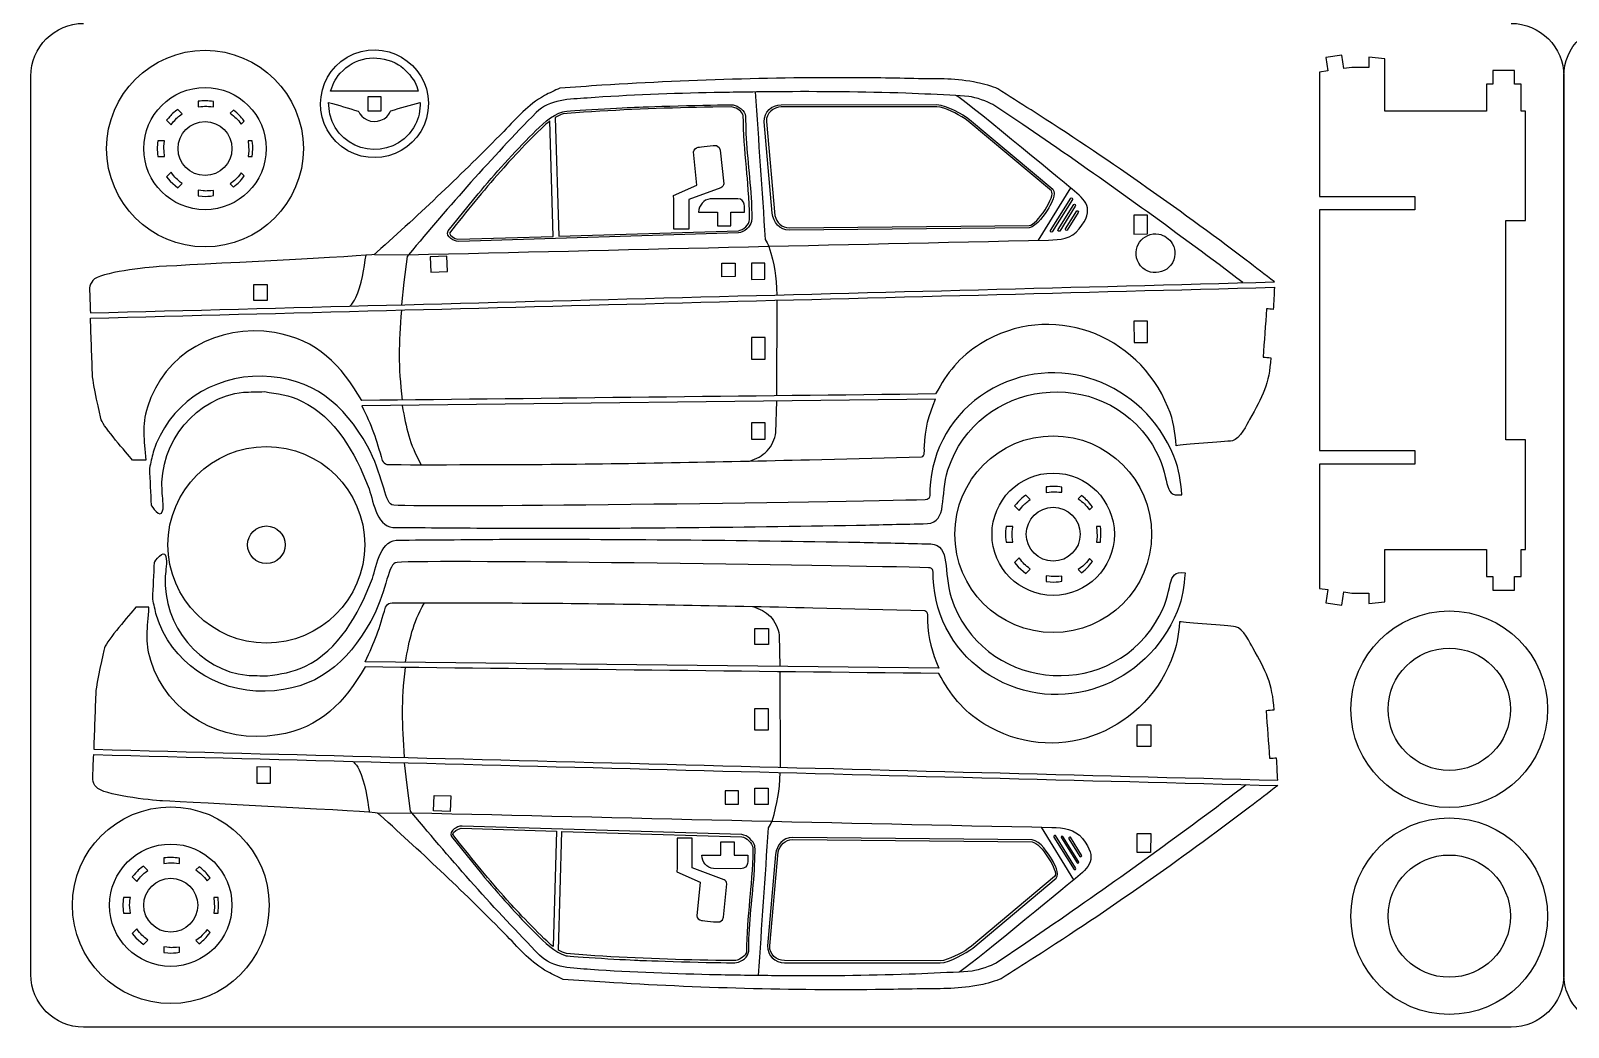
# Model space of a CAD drawing. Extents: x 502 to 1082, y 369 to 749.
# Drawn here: x 502.5 to 793.3, y 368.9 to 557.5 of the extents above; entities that cross this region are included whole.
import ezdxf

# ---------------------------------------------------------------- set-up
doc = ezdxf.new("R2010")
doc.units = 0
doc.layers.get('0').update_dxf_attribs({"linetype": 'CONTINUOUS'})

msp = doc.modelspace()

# ---------------------------------------------------------------- linework, layer by layer
at = {"color": 7}
for p, q in [((750.46269, 552.83935), (747.43479, 552.39755)), ((750.83079, 550.31605), (750.46269, 552.83935)), ((747.80289, 549.87435), (746.28299, 549.65265)), ((747.43479, 552.39755), (747.80289, 549.87435)), ((752.35059, 550.53775), (750.83079, 550.31605)), ((755.59019, 550.53775), (752.35059, 550.53775)), ((758.63379, 552.15725), (755.59019, 552.47725)), ((755.59019, 552.47725), (755.59019, 550.53775)), ((758.63149, 542.29845), (758.63379, 552.15725)), ((783.14839, 549.94825), (779.06849, 549.94825)), ((779.06849, 549.94825), (779.06849, 547.39835)), ((783.14839, 547.39835), (783.14839, 549.94825)), ((746.28299, 549.65265), (746.28299, 526.11965)), ((779.06849, 547.39835), (777.83839, 547.39835)), ((777.83839, 547.39835), (777.83839, 542.29845)), ((784.37839, 547.39835), (783.14839, 547.39835)), ((784.37839, 542.29845), (784.37839, 547.39835)), ((534.12299, 544.13945), (534.12299, 543.07345)), ((537.08199, 544.09135), (536.67719, 544.14495)), ((537.08199, 543.11565), (537.08199, 544.09135)), ((531.10299, 541.77755), (530.27329, 542.60725)), ((540.80889, 542.48445), (540.19519, 541.87075)), ((601.69219, 541.07485), (602.34899, 518.61075)), ((607.05829, 542.06415), (603.21499, 541.74815)), ((634.95889, 543.07505), (631.47079, 543.02765)), ((673.87339, 543.10425), (644.45699, 543.08225)), ((674.49099, 543.03245), (673.87339, 543.10425)), ((777.83839, 542.29845), (758.63149, 542.29845)), ((785.18839, 542.29845), (784.37839, 542.29845)), ((785.18839, 521.54635), (785.18839, 542.29845)), ((528.15679, 540.53915), (529.03159, 539.66445)), ((529.03159, 539.66445), (529.50569, 540.28505)), ((542.30839, 539.79945), (542.87729, 540.36805)), ((601.30899, 518.57865), (600.67069, 540.41285)), ((641.63939, 540.29825), (643.24539, 522.52035)), ((695.53759, 527.17985), (679.81719, 540.36265)), ((527.80699, 536.66545), (526.52529, 536.66545)), ((544.38619, 536.66545), (543.62589, 536.66545)), ((543.62589, 536.66545), (543.74809, 534.73395)), ((632.18059, 535.74585), (632.71679, 535.36835)), ((632.71679, 535.36835), (632.90689, 534.87575)), ((526.52529, 533.70635), (527.80699, 533.70635)), ((527.80699, 533.70635), (527.69399, 534.67425)), ((543.74809, 534.73395), (543.62589, 533.70635)), ((543.62589, 533.70635), (544.38589, 533.70635)), ((628.48589, 528.24855), (627.84229, 534.60015)), ((632.90689, 534.87575), (633.55049, 528.52425)), ((529.03159, 530.70745), (528.15679, 529.83245)), ((528.15679, 529.83245), (528.84599, 529.01095)), ((542.87729, 530.00375), (542.30839, 530.57235)), ((528.84599, 529.01095), (530.27359, 527.76435)), ((530.27359, 527.76435), (531.10299, 528.59415)), ((534.12299, 527.29825), (534.12299, 526.23235)), ((537.08199, 526.28045), (537.08199, 527.25615)), ((541.05089, 529.16705), (540.19519, 528.50105)), ((540.19519, 528.50105), (540.80919, 527.88735)), ((624.06329, 526.28235), (628.48589, 528.24855)), ((633.03099, 527.78655), (626.96489, 525.52865)), ((534.12299, 526.23235), (534.87809, 526.16195)), ((624.14279, 525.53855), (624.06329, 526.28235)), ((624.12299, 519.92865), (624.14279, 525.53855)), ((626.96489, 525.52865), (626.94529, 519.91875)), ((636.20219, 525.69545), (631.02389, 525.67365)), ((695.38739, 519.68565), (699.20709, 525.81945)), ((699.50599, 525.53875), (695.68629, 519.40495)), ((696.81079, 519.84355), (699.76919, 524.60215)), ((700.06829, 524.32185), (697.10999, 519.56325)), ((746.28299, 526.11965), (764.31369, 526.11965)), ((764.31369, 523.56965), (746.28299, 523.56965)), ((746.28299, 523.56965), (746.28299, 478.01795)), ((764.31369, 526.11965), (764.31369, 523.56965)), ((582.97299, 520.83555), (581.71689, 519.19235)), ((628.80689, 523.14395), (632.37679, 523.14405)), ((632.37679, 523.14405), (632.37729, 520.59545)), ((632.37729, 520.59545), (634.92729, 520.59555)), ((634.92729, 520.59555), (634.92729, 523.14545)), ((634.92729, 523.14545), (637.47719, 523.14545)), ((645.98419, 520.16345), (691.31139, 520.61345)), ((698.23399, 520.00105), (700.33109, 523.38495)), ((700.63089, 523.10525), (698.53389, 519.72145)), ((713.69829, 522.59325), (711.14749, 522.59105)), ((711.14749, 522.59105), (711.15059, 519.02185)), ((713.70149, 519.02405), (713.69829, 522.59325)), ((781.49779, 480.04125), (781.49779, 521.54635)), ((781.49779, 521.54635), (785.18839, 521.54635)), ((583.24909, 518.04095), (601.30899, 518.57865)), ((602.34899, 518.61075), (636.34079, 519.65325)), ((626.94529, 519.91875), (624.12299, 519.92865)), ((695.68629, 519.40495), (695.48679, 519.38555)), ((697.10999, 519.56325), (696.91059, 519.54345)), ((711.15059, 519.02185), (713.70149, 519.02405)), ((581.19819, 514.84055), (578.05039, 514.73235)), ((581.31289, 511.90755), (581.19819, 514.84055)), ((578.05039, 514.73235), (578.16719, 511.82315)), ((578.16719, 511.82315), (581.31289, 511.90755)), ((633.20209, 513.49665), (635.75199, 513.49885)), ((633.20429, 510.94675), (633.20209, 513.49665)), ((635.75199, 513.49885), (635.75419, 510.94895)), ((641.36149, 513.50385), (638.81179, 513.50155)), ((638.81179, 513.50155), (638.81459, 510.44245)), ((641.36409, 510.44465), (641.36149, 513.50385)), ((544.65269, 509.49345), (547.20179, 509.49605)), ((544.65549, 506.43365), (544.65269, 509.49345)), ((547.20179, 509.49605), (547.20499, 506.43645)), ((635.75419, 510.94895), (633.20429, 510.94675)), ((638.81459, 510.44245), (641.36409, 510.44465)), ((547.20499, 506.43645), (544.65549, 506.43365)), ((713.71439, 502.55615), (711.16449, 502.55405)), ((711.16449, 502.55405), (711.16799, 498.47395)), ((713.71799, 498.47635), (713.71439, 502.55615)), ((641.36849, 499.44125), (638.81669, 499.43895)), ((638.81669, 499.43895), (638.82039, 495.35905)), ((641.37209, 495.36125), (641.36849, 499.44125)), ((711.16799, 498.47395), (713.71799, 498.47635)), ((638.82039, 495.35905), (641.37209, 495.36125)), ((673.64579, 487.74155), (565.09079, 486.50715)), ((641.38349, 483.26865), (638.83169, 483.26655)), ((638.83169, 483.26655), (638.83429, 480.20635)), ((641.38609, 480.20865), (641.38349, 483.26865)), ((638.83429, 480.20635), (641.38609, 480.20865)), ((785.18839, 480.04125), (781.49779, 480.04125)), ((785.18839, 459.28905), (785.18839, 480.04125)), ((746.28299, 478.01795), (764.31369, 478.01795)), ((764.31369, 478.01795), (764.31369, 475.46795)), ((649.79339, 476.30175), (670.96749, 476.84035)), ((764.31369, 475.46795), (746.28299, 475.46795)), ((746.28299, 475.46795), (746.28299, 451.93485)), ((694.55719, 471.15595), (694.55719, 470.08995)), ((697.51619, 471.10785), (697.11139, 471.16145)), ((691.53719, 468.79405), (690.70749, 469.62375)), ((697.51619, 470.13215), (697.51619, 471.10785)), ((701.24309, 469.50095), (700.62939, 468.88725)), ((688.59099, 467.55565), (689.46579, 466.68095)), ((689.46579, 466.68095), (689.93989, 467.30155)), ((702.74259, 466.81595), (703.31149, 467.38455)), ((688.24119, 463.68195), (686.95949, 463.68195)), ((704.82039, 463.68195), (704.06009, 463.68195)), ((704.06009, 463.68195), (704.18229, 461.75045)), ((686.95949, 460.72285), (688.24119, 460.72285)), ((688.24119, 460.72285), (688.12819, 461.69075)), ((704.18229, 461.75045), (704.06009, 460.72285)), ((704.06009, 460.72285), (704.82009, 460.72285)), ((689.46579, 457.72395), (688.59099, 456.84895)), ((688.59099, 456.84895), (689.28019, 456.02745)), ((703.31149, 457.02025), (702.74259, 457.58885)), ((758.63379, 449.43025), (758.63149, 459.28905)), ((758.63149, 459.28905), (777.83839, 459.28905)), ((777.83839, 459.28905), (777.83839, 454.18915)), ((784.37839, 454.18915), (784.37839, 459.28905)), ((784.37839, 459.28905), (785.18839, 459.28905)), ((689.28019, 456.02745), (690.70779, 454.78085)), ((690.70779, 454.78085), (691.53719, 455.61065)), ((694.55719, 454.31475), (694.55719, 453.24885)), ((697.51619, 453.29695), (697.51619, 454.27265)), ((701.48509, 456.18355), (700.62939, 455.51755)), ((700.62939, 455.51755), (701.24339, 454.90385)), ((777.83839, 454.18915), (779.06849, 454.18915)), ((779.06849, 454.18915), (779.06849, 451.63935)), ((783.14839, 451.63935), (783.14839, 454.18915)), ((783.14839, 454.18915), (784.37839, 454.18915)), ((694.55719, 453.24885), (695.31229, 453.17845)), ((746.28299, 451.93485), (747.80289, 451.71315)), ((747.80289, 451.71315), (747.43479, 449.18995)), ((750.46269, 448.74825), (750.83079, 451.27145)), ((750.83079, 451.27145), (752.35059, 451.04975)), ((752.35059, 451.04975), (755.59019, 451.04975)), ((755.59019, 451.04975), (755.59019, 449.11025)), ((779.06849, 451.63935), (783.14839, 451.63935)), ((650.41289, 448.27925), (671.58699, 447.74065)), ((747.43479, 449.18995), (750.46269, 448.74825)), ((755.59019, 449.11025), (758.63379, 449.43025)), ((639.45119, 441.31445), (639.45379, 444.37465)), ((639.45379, 444.37465), (642.00559, 444.37235)), ((642.00559, 444.37235), (642.00299, 441.31235)), ((642.00299, 441.31235), (639.45119, 441.31445)), ((674.26529, 436.83935), (565.71029, 438.07385)), ((639.43619, 425.14195), (639.43989, 429.22185)), ((639.43989, 429.22185), (641.99159, 429.21965)), ((641.99159, 429.21965), (641.98799, 425.13965)), ((641.98799, 425.13965), (639.43619, 425.14195)), ((711.78399, 422.02685), (711.78749, 426.10695)), ((711.78749, 426.10695), (714.33749, 426.10455)), ((714.33749, 426.10455), (714.33389, 422.02475)), ((714.33389, 422.02475), (711.78399, 422.02685)), ((545.27499, 418.14735), (545.27219, 415.08755)), ((547.82449, 418.14455), (545.27499, 418.14735)), ((547.82129, 415.08485), (547.82449, 418.14455)), ((545.27219, 415.08755), (547.82129, 415.08485)), ((633.82379, 413.63415), (633.82159, 411.08425)), ((636.37369, 413.63205), (633.82379, 413.63415)), ((636.37149, 411.08205), (636.37369, 413.63205)), ((639.43129, 411.07945), (639.43409, 414.13845)), ((639.43409, 414.13845), (641.98359, 414.13625)), ((641.98359, 414.13625), (641.98099, 411.07715)), ((578.66989, 409.84855), (578.78669, 412.75785)), ((578.78669, 412.75785), (581.93239, 412.67345)), ((581.93239, 412.67345), (581.81769, 409.74035)), ((633.82159, 411.08425), (636.37149, 411.08205)), ((641.98099, 411.07715), (639.43129, 411.07945)), ((581.81769, 409.74035), (578.66989, 409.84855)), ((583.59249, 403.74535), (582.33639, 405.38855)), ((583.86859, 406.53995), (601.92849, 406.00225)), ((601.92849, 406.00225), (601.29019, 384.16805)), ((602.31169, 383.50605), (602.96849, 405.97015)), ((602.96849, 405.97015), (636.96029, 404.92765)), ((627.56479, 404.66215), (624.74249, 404.65225)), ((624.74249, 404.65225), (624.76229, 399.04235)), ((627.58439, 399.05225), (627.56479, 404.66215)), ((646.60369, 404.41745), (691.93089, 403.96745)), ((696.00689, 404.89525), (699.82659, 398.76145)), ((696.30579, 405.17595), (696.10629, 405.19535)), ((700.12549, 399.04215), (696.30579, 405.17595)), ((697.43029, 404.73735), (700.38869, 399.97875)), ((697.72949, 405.01765), (697.53009, 405.03745)), ((700.68779, 400.25905), (697.72949, 405.01765)), ((698.85349, 404.57985), (700.95059, 401.19595)), ((701.25039, 401.47565), (699.15339, 404.85945)), ((711.76699, 401.98985), (711.77009, 405.55905)), ((711.77009, 405.55905), (714.32099, 405.55685)), ((714.32099, 405.55685), (714.31779, 401.98765)), ((629.42639, 401.43695), (632.99629, 401.43685)), ((632.99629, 401.43685), (632.99679, 403.98545)), ((632.99679, 403.98545), (635.54679, 403.98535)), ((635.54679, 403.98535), (635.54679, 401.43545)), ((635.54679, 401.43545), (638.09669, 401.43545)), ((642.25889, 384.28265), (643.86489, 402.06055)), ((714.31779, 401.98765), (711.76699, 401.98985)), ((524.62029, 398.57515), (523.79059, 399.40485)), ((527.64029, 400.93705), (527.64029, 399.87105)), ((530.59929, 400.88895), (530.19449, 400.94255)), ((530.59929, 399.91325), (530.59929, 400.88895)), ((534.32619, 399.28205), (533.71249, 398.66835)), ((624.76229, 399.04235), (624.68279, 398.29855)), ((633.65049, 396.79435), (627.58439, 399.05225)), ((636.82169, 398.88545), (631.64339, 398.90725)), ((521.67409, 397.33675), (522.54889, 396.46205)), ((522.54889, 396.46205), (523.02299, 397.08265)), ((535.82569, 396.59705), (536.39459, 397.16565)), ((624.68279, 398.29855), (629.10539, 396.33235)), ((629.10539, 396.33235), (628.46179, 389.98075)), ((633.52639, 389.70515), (634.16999, 396.05665)), ((696.15709, 397.40105), (680.43669, 384.21825)), ((521.32429, 393.46305), (520.04259, 393.46305)), ((537.90349, 393.46305), (537.14319, 393.46305)), ((537.14319, 393.46305), (537.26539, 391.53155)), ((520.04259, 390.50395), (521.32429, 390.50395)), ((521.32429, 390.50395), (521.21129, 391.47185)), ((537.26539, 391.53155), (537.14319, 390.50395)), ((537.14319, 390.50395), (537.90319, 390.50395)), ((633.33629, 389.21255), (633.52639, 389.70515)), ((522.54889, 387.50505), (521.67409, 386.63005)), ((536.39459, 386.80135), (535.82569, 387.36995)), ((632.80009, 388.83505), (633.33629, 389.21255)), ((521.67409, 386.63005), (522.36329, 385.80855)), ((522.36329, 385.80855), (523.79089, 384.56195)), ((523.79089, 384.56195), (524.62029, 385.39175)), ((527.64029, 384.09585), (527.64029, 383.02995)), ((530.59929, 383.07805), (530.59929, 384.05375)), ((534.56819, 385.96465), (533.71249, 385.29865)), ((533.71249, 385.29865), (534.32649, 384.68495)), ((527.64029, 383.02995), (528.39539, 382.95955)), ((607.67779, 382.51675), (603.83449, 382.83275)), ((635.57839, 381.50585), (632.09029, 381.55325)), ((674.49289, 381.47665), (645.07649, 381.49865)), ((675.11049, 381.54845), (674.49289, 381.47665))]:
    msp.add_line(p, q, dxfattribs=at)
at = {"color": 0}
for p, q in [((502.48309, 378.88835), (502.48309, 548.88835)), ((792.48319, 378.89935), (792.48319, 548.89935)), ((792.48319, 548.88835), (792.48319, 378.88835)), ((679.94319, 545.05335), (677.49519, 545.24735)), ((637.67999, 541.28935), (637.72189, 538.95735)), ((644.45669, 543.49845), (673.87309, 543.52045)), ((690.11219, 539.75335), (684.46879, 543.53405)), ((642.75179, 522.97915), (641.22479, 540.26165)), ((680.05719, 540.70325), (695.80529, 527.49835)), ((695.38509, 536.14425), (690.11219, 539.75335)), ((581.46379, 519.60915), (587.11009, 526.59985)), ((699.15129, 527.77675), (693.01899, 517.82495)), ((636.35369, 519.23735), (583.46109, 517.61495)), ((691.31559, 520.19735), (645.98839, 519.74725)), ((567.47289, 515.15575), (573.94989, 515.09695)), ((573.70169, 514.77905), (573.03469, 509.88125)), ((573.94989, 515.09695), (573.70169, 514.77905)), ((642.10919, 516.65845), (642.10789, 516.66845)), ((718.40939, 517.23555), (718.68229, 516.66215)), ((573.03469, 509.88125), (572.58829, 505.62515)), ((643.57849, 488.39965), (643.63979, 506.48185)), ((643.42279, 481.45405), (643.57989, 487.39975)), ((644.04229, 443.12695), (644.19939, 437.18115)), ((644.19799, 436.18125), (644.25929, 418.09905)), ((573.65419, 414.69965), (573.20779, 418.95575)), ((574.32119, 409.80185), (573.65419, 414.69965)), ((568.09239, 409.42515), (574.56939, 409.48395)), ((574.56939, 409.48395), (574.32119, 409.80185)), ((642.72869, 407.92245), (642.72739, 407.91245)), ((582.08329, 404.97175), (587.72959, 397.98105)), ((636.97319, 405.34355), (584.08059, 406.96595)), ((691.93509, 404.38355), (646.60789, 404.83365)), ((699.77079, 396.80415), (693.63849, 406.75595)), ((643.37129, 401.60175), (641.84429, 384.31925)), ((680.67669, 383.87765), (696.42479, 397.08255)), ((696.00459, 388.43665), (690.73169, 384.82755)), ((638.29949, 383.29155), (638.34139, 385.62355)), ((690.73169, 384.82755), (685.08829, 381.04685)), ((645.07619, 381.08245), (674.49259, 381.06045)), ((680.56269, 379.52755), (678.11469, 379.33355)), ((782.48309, 368.88835), (512.48319, 368.88835))]:
    msp.add_line(p, q, dxfattribs=at)
for points in [[(502.48309, 548.88835), (502.48309, 554.38835), (506.98319, 558.88835), (512.48319, 558.88835)], [(782.48309, 558.88835), (787.98319, 558.88835), (792.48319, 554.38835), (792.48319, 548.88835)], [(792.48319, 548.89935), (792.48319, 554.39935), (796.98329, 558.89935), (802.48329, 558.89935)], [(523.87329, 535.18715), (523.87329, 541.57845), (529.05449, 546.75965), (535.44579, 546.75965)], [(535.44579, 546.75965), (541.83709, 546.75965), (547.01829, 541.57845), (547.01829, 535.18715)], [(643.48999, 545.94115), (639.53179, 545.91195), (635.59959, 545.85335), (631.73889, 545.77465)], [(639.52429, 545.89925), (640.15279, 536.59165), (640.78119, 527.28395), (641.40969, 517.97635)], [(684.46879, 543.53405), (683.49689, 544.08225), (681.19139, 544.88725), (679.94319, 545.05335)], [(597.45379, 537.99675), (598.98039, 539.49895), (600.95939, 541.58185), (603.15629, 542.16115)], [(603.15629, 542.16115), (603.88029, 542.35205), (615.48629, 542.96165), (617.09459, 543.02835)], [(617.09459, 543.02835), (618.72869, 543.09605), (634.50219, 543.60735), (635.33639, 543.45505)], [(635.33639, 543.45505), (636.34879, 543.27025), (637.58469, 542.37935), (637.67999, 541.28935)], [(641.22479, 540.26165), (641.15939, 542.15795), (642.63809, 543.41535), (644.45669, 543.49845)], [(673.87309, 543.52045), (675.72389, 543.41855), (678.70439, 541.70995), (680.05719, 540.70325)], [(637.72189, 538.95735), (637.88509, 534.12005), (638.66239, 528.92495), (638.82569, 524.08725)], [(535.44579, 523.61465), (529.05449, 523.61465), (523.87329, 528.79585), (523.87329, 535.18715)], [(547.01829, 535.18715), (547.01829, 528.79585), (541.83709, 523.61465), (535.44579, 523.61465)], [(587.11009, 526.59985), (590.30069, 530.44115), (593.88319, 534.48305), (597.45379, 537.99675)], [(731.78009, 509.81655), (719.67529, 518.97785), (707.83959, 527.53525), (695.38509, 536.14425)], [(695.80529, 527.49835), (696.53539, 526.55585), (695.50889, 524.84075), (695.07759, 523.98885)], [(638.82569, 524.08725), (638.84149, 523.61855), (638.91099, 521.75765), (638.81779, 521.38085)], [(695.07759, 523.98885), (694.32229, 522.80325), (692.82009, 520.44405), (691.31559, 520.19735)], [(638.81779, 521.38085), (638.58499, 520.43985), (637.44939, 519.34005), (636.35369, 519.23735)], [(645.98839, 519.74725), (644.09479, 519.81675), (642.97679, 521.17835), (642.75179, 522.97915)], [(581.95209, 518.15035), (581.50019, 518.55035), (581.06949, 518.99525), (581.46379, 519.60915)], [(583.46109, 517.61495), (582.83379, 517.63115), (582.45559, 517.82995), (581.95209, 518.15035)], [(641.40969, 517.97635), (641.66919, 517.52715), (641.88539, 517.12635), (642.10919, 516.65845)], [(712.05479, 513.51355), (710.48399, 516.19295), (712.79999, 519.55275), (715.89069, 518.99735)], [(715.89069, 518.99735), (716.90809, 518.81455), (717.88669, 518.12705), (718.40939, 517.23555)], [(563.97699, 506.98665), (565.07439, 509.23615), (565.53749, 512.64895), (565.91769, 515.04595)], [(642.10789, 516.66845), (643.14469, 513.10935), (643.48709, 511.20615), (643.63609, 507.48175)], [(718.68229, 516.66215), (718.86739, 515.99045), (718.98719, 515.45175), (718.85499, 514.71605)], [(718.85499, 514.71605), (718.25839, 511.39575), (713.77289, 510.58285), (712.05479, 513.51355)], [(562.84749, 505.37065), (563.37309, 505.97165), (563.59559, 506.20475), (563.97699, 506.98665)], [(572.58989, 504.62525), (572.12849, 498.14645), (571.93929, 494.16545), (572.74289, 487.59425)], [(572.74299, 486.59425), (573.52609, 482.07815), (574.05119, 479.50045), (576.32529, 475.36615)], [(641.78509, 477.98185), (642.64039, 478.87705), (643.26609, 480.23935), (643.42279, 481.45405)], [(638.51499, 476.04825), (639.74489, 476.51235), (640.83559, 476.98775), (641.78509, 477.98185)], [(684.30749, 462.20365), (684.30749, 468.59495), (689.48869, 473.77615), (695.87999, 473.77615)], [(695.87999, 473.77615), (702.27129, 473.77615), (707.45249, 468.59495), (707.45249, 462.20365)], [(695.87999, 450.63115), (689.48869, 450.63115), (684.30749, 455.81235), (684.30749, 462.20365)], [(707.45249, 462.20365), (707.45249, 455.81235), (702.27129, 450.63115), (695.87999, 450.63115)], [(573.36249, 437.98665), (574.14559, 442.50285), (574.67069, 445.08055), (576.94479, 449.21485)], [(639.13449, 448.53275), (640.36439, 448.06865), (641.45509, 447.59325), (642.40459, 446.59915)], [(642.40459, 446.59915), (643.25989, 445.70395), (643.88559, 444.34165), (644.04229, 443.12695)], [(573.20939, 419.95565), (572.74799, 426.43445), (572.55879, 430.41555), (573.36239, 436.98665)], [(563.46699, 419.21025), (563.99259, 418.60925), (564.21509, 418.37615), (564.59649, 417.59425)], [(564.59649, 417.59425), (565.69389, 415.34475), (566.15699, 411.93205), (566.53719, 409.53495)], [(642.72739, 407.91245), (643.76419, 411.47155), (644.10659, 413.37475), (644.25559, 417.09915)], [(732.39959, 414.76435), (720.29479, 405.60305), (708.45909, 397.04565), (696.00459, 388.43665)], [(642.02919, 406.60455), (642.28869, 407.05375), (642.50489, 407.45455), (642.72869, 407.92245)], [(582.57159, 406.43055), (582.11969, 406.03055), (581.68899, 405.58565), (582.08329, 404.97175)], [(584.08059, 406.96595), (583.45329, 406.94975), (583.07509, 406.75095), (582.57159, 406.43055)], [(639.43729, 403.20005), (639.20449, 404.14105), (638.06889, 405.24085), (636.97319, 405.34355)], [(640.14379, 378.68165), (640.77229, 387.98925), (641.40069, 397.29695), (642.02919, 406.60455)], [(646.60789, 404.83365), (644.71429, 404.76415), (643.59629, 403.40255), (643.37129, 401.60175)], [(695.69709, 400.59205), (694.94179, 401.77765), (693.43959, 404.13685), (691.93509, 404.38355)], [(517.39059, 391.98475), (517.39059, 398.37605), (522.57179, 403.55725), (528.96309, 403.55725)], [(528.96309, 403.55725), (535.35439, 403.55725), (540.53559, 398.37605), (540.53559, 391.98475)], [(639.44519, 400.49365), (639.46099, 400.96235), (639.53049, 402.82325), (639.43729, 403.20005)], [(638.34139, 385.62355), (638.50459, 390.46085), (639.28189, 395.65595), (639.44519, 400.49365)], [(696.42479, 397.08255), (697.15489, 398.02505), (696.12839, 399.74015), (695.69709, 400.59205)], [(587.72959, 397.98105), (590.92019, 394.13975), (594.50269, 390.09785), (598.07329, 386.58415)], [(528.96309, 380.41225), (522.57179, 380.41225), (517.39059, 385.59345), (517.39059, 391.98475)], [(540.53559, 391.98475), (540.53559, 385.59345), (535.35439, 380.41225), (528.96309, 380.41225)], [(598.07329, 386.58415), (599.59989, 385.08195), (601.57889, 382.99905), (603.77579, 382.41975)], [(641.84429, 384.31925), (641.77889, 382.42295), (643.25759, 381.16555), (645.07619, 381.08245)], [(603.77579, 382.41975), (604.49979, 382.22885), (616.10579, 381.61925), (617.71409, 381.55255)], [(617.71409, 381.55255), (619.34819, 381.48485), (635.12169, 380.97355), (635.95589, 381.12585)], [(635.95589, 381.12585), (636.96829, 381.31065), (638.20419, 382.20155), (638.29949, 383.29155)], [(674.49259, 381.06045), (676.34339, 381.16235), (679.32389, 382.87095), (680.67669, 383.87765)], [(685.08829, 381.04685), (684.11639, 380.49865), (681.81089, 379.69365), (680.56269, 379.52755)], [(512.48319, 368.88835), (506.98319, 368.88835), (502.48309, 373.38835), (502.48309, 378.88835)], [(644.10949, 378.63975), (640.15129, 378.66895), (636.21909, 378.72755), (632.35839, 378.80625)], [(792.48319, 378.88835), (792.48319, 373.38835), (787.98319, 368.88835), (782.48309, 368.88835)], [(802.48329, 368.89935), (796.98329, 368.89935), (792.48319, 373.39935), (792.48319, 378.89935)]]:
    msp.add_open_spline(points, degree=3, dxfattribs=at)
at = {"color": 7}
for points in [[(563.59749, 553.10315), (570.83639, 556.09815), (578.63419, 550.10925), (577.60939, 542.34285)], [(516.84029, 535.18715), (516.84029, 545.46265), (525.17029, 553.79265), (535.44579, 553.79265)], [(535.44579, 553.79265), (545.72129, 553.79265), (554.05129, 545.46265), (554.05129, 535.18715)], [(561.28479, 535.58825), (555.07219, 540.35955), (556.35879, 550.10825), (563.59749, 553.10315)], [(561.54919, 549.98585), (564.42789, 552.70035), (568.60399, 553.09355), (572.05069, 551.05605)], [(559.17809, 546.07955), (559.91029, 547.75385), (559.99459, 548.51995), (561.54919, 549.98585)], [(572.05069, 551.05605), (573.14569, 550.40875), (574.47929, 548.84205), (575.12959, 547.79085)], [(575.12959, 547.79085), (575.45059, 547.27195), (575.56339, 546.64995), (575.78029, 546.07955)], [(610.52379, 547.16985), (607.86269, 546.99185), (605.20159, 546.81375), (602.54049, 546.63575)], [(663.29639, 548.55495), (645.88719, 548.78995), (627.90089, 548.24765), (610.52379, 547.16985)], [(670.39089, 548.41675), (668.02609, 548.46285), (665.66119, 548.50885), (663.29639, 548.55495)], [(681.54829, 547.66085), (677.58519, 548.46945), (674.23769, 548.39545), (670.39089, 548.41675)], [(685.39419, 546.50325), (684.59759, 546.90435), (682.46589, 547.47365), (681.54829, 547.66085)], [(536.67719, 544.14495), (535.54619, 544.27815), (535.25729, 544.25275), (534.12299, 544.13945)], [(559.06049, 541.68075), (558.88679, 542.41485), (558.90749, 543.18185), (558.83099, 543.93245)], [(558.83099, 543.93245), (560.69909, 543.38175), (562.56709, 542.83115), (564.43519, 542.28045)], [(575.78029, 546.07955), (570.24619, 546.07955), (564.71219, 546.07955), (559.17809, 546.07955)], [(568.77229, 545.00405), (567.92229, 545.00405), (567.07229, 545.00405), (566.22229, 545.00405)], [(566.22229, 545.00405), (566.22229, 544.12005), (566.22229, 543.23605), (566.22229, 542.35205)], [(568.77229, 542.35205), (568.77229, 543.23605), (568.77229, 544.12005), (568.77229, 545.00405)], [(570.57159, 542.35205), (572.41829, 542.87885), (574.26489, 543.40565), (576.11159, 543.93245)], [(576.11159, 543.93245), (576.12889, 543.76285), (576.18259, 543.59305), (576.16349, 543.42365)], [(599.65949, 545.23235), (596.41319, 543.35585), (594.61509, 541.14645), (591.94969, 538.43255)], [(607.75259, 544.75925), (604.46439, 544.51845), (600.59279, 544.54015), (598.09469, 542.02825)], [(602.54049, 546.63575), (601.58019, 546.16795), (600.61979, 545.70015), (599.65949, 545.23235)], [(631.73889, 545.77465), (623.90809, 545.61505), (615.56679, 545.33145), (607.75259, 544.75925)], [(668.02619, 545.66735), (660.00279, 545.93715), (651.69019, 546.00185), (643.48999, 545.94115)], [(677.49519, 545.24735), (674.33889, 545.38735), (671.18249, 545.52735), (668.02619, 545.66735)], [(699.45639, 527.53295), (697.28049, 529.31365), (678.41279, 544.93115), (677.49519, 545.24735)], [(691.70689, 542.49435), (689.60269, 543.83065), (687.49839, 545.16695), (685.39419, 546.50325)], [(530.27329, 542.60725), (528.95799, 541.49655), (529.24899, 541.81955), (528.15679, 540.53915)], [(529.50569, 540.28505), (530.09539, 541.00775), (530.36739, 541.19935), (531.10299, 541.77755)], [(534.12299, 543.07345), (535.78449, 543.27605), (535.34349, 543.22435), (537.08199, 543.11565)], [(540.19519, 541.87075), (541.12699, 541.17455), (541.60859, 540.75505), (542.30839, 539.79945)], [(542.87729, 540.36805), (542.02139, 541.47025), (541.89099, 541.60355), (540.80889, 542.48445)], [(574.87529, 539.12465), (570.83319, 532.57525), (560.83269, 534.19075), (559.06049, 541.68075)], [(577.60939, 542.34285), (576.58469, 534.57695), (567.49709, 530.81705), (561.28479, 535.58825)], [(564.43519, 542.28045), (564.47159, 542.25285), (564.86449, 541.42085), (565.54419, 540.93665)], [(565.54419, 540.93665), (567.04129, 539.87005), (569.26039, 540.26175), (570.23869, 541.72505)], [(566.22229, 542.35205), (567.07229, 542.35205), (567.92229, 542.35205), (568.77229, 542.35205)], [(570.23869, 541.72505), (570.37019, 541.92175), (570.46059, 542.14305), (570.57159, 542.35205)], [(598.09469, 542.02825), (589.67829, 533.43565), (581.64339, 524.33005), (573.94989, 515.09695)], [(576.16349, 543.42365), (575.96979, 541.70515), (575.83629, 540.68175), (574.87529, 539.12465)], [(603.21499, 541.74815), (602.70109, 541.61655), (602.15399, 541.33285), (601.69219, 541.07485)], [(631.47079, 543.02765), (623.36919, 542.89605), (615.14139, 542.61095), (607.05829, 542.06415)], [(635.91649, 542.81355), (635.57479, 542.95655), (635.34359, 543.05825), (634.95889, 543.07505)], [(637.27459, 540.19125), (637.25029, 541.52455), (637.44099, 541.96825), (635.91649, 542.81355)], [(644.45699, 543.08225), (642.91379, 543.01175), (641.58629, 541.93705), (641.63939, 540.29825)], [(679.81719, 540.36265), (678.21899, 541.53375), (676.40219, 542.50375), (674.49099, 543.03245)], [(732.40979, 514.05665), (718.90869, 524.23705), (706.02789, 533.34655), (691.70689, 542.49435)], [(530.34579, 535.18715), (530.34579, 538.00375), (532.62919, 540.28715), (535.44579, 540.28715)], [(535.44579, 540.28715), (538.26239, 540.28715), (540.54579, 538.00375), (540.54579, 535.18715)], [(591.94969, 538.43255), (584.13359, 530.47425), (576.25389, 522.99925), (567.93699, 515.56845)], [(600.67069, 540.41285), (599.07069, 539.23125), (594.05009, 533.91155), (592.55929, 532.26315)], [(637.96199, 530.39965), (637.65459, 533.71645), (637.33549, 536.85025), (637.27459, 540.19125)], [(535.44579, 516.58165), (525.17029, 516.58165), (516.84029, 524.91165), (516.84029, 535.18715)], [(526.52529, 536.66545), (526.36629, 535.30165), (526.36649, 535.07025), (526.52529, 533.70635)], [(527.69399, 534.67425), (527.65139, 535.56205), (527.68189, 535.78535), (527.80699, 536.66545)], [(535.44579, 530.08715), (532.62919, 530.08715), (530.34579, 532.37055), (530.34579, 535.18715)], [(554.05129, 535.18715), (554.05129, 524.91165), (545.72129, 516.58165), (535.44579, 516.58165)], [(540.54579, 535.18715), (540.54579, 532.37055), (538.26239, 530.08715), (535.44579, 530.08715)], [(544.38589, 533.70635), (544.49009, 535.35105), (544.54429, 535.08595), (544.38619, 536.66545)], [(627.84229, 534.60015), (627.89849, 535.05635), (628.26989, 535.37455), (628.74159, 535.45645)], [(628.74159, 535.45645), (629.01159, 535.50325), (631.83369, 535.84795), (632.18059, 535.74585)], [(592.55929, 532.26315), (589.25149, 528.60575), (586.05119, 524.69145), (582.97299, 520.83555)], [(531.10299, 528.59415), (530.11399, 529.35545), (529.79329, 529.66805), (529.03159, 530.70745)], [(540.80919, 527.88735), (541.88989, 528.76695), (542.02279, 528.90325), (542.87729, 530.00375)], [(542.30839, 530.57235), (541.83989, 529.97655), (541.61829, 529.66915), (541.05089, 529.16705)], [(638.45149, 521.75485), (638.55169, 523.24945), (638.12279, 528.66435), (637.96199, 530.39965)], [(537.08199, 527.25615), (535.31039, 527.12555), (535.86759, 527.10545), (534.12299, 527.29825)], [(633.55049, 528.52425), (633.51529, 528.23775), (633.28829, 527.91415), (633.03099, 527.78655)], [(691.31139, 520.61345), (692.87899, 520.73255), (696.41119, 526.25605), (695.53759, 527.17985)], [(700.80299, 519.99545), (703.86569, 523.79545), (702.00299, 525.44885), (699.45639, 527.53295)], [(534.87809, 526.16195), (535.81099, 526.10575), (536.15619, 526.15785), (537.08199, 526.28045)], [(631.02389, 525.67365), (629.73249, 525.50375), (628.88879, 524.49405), (628.80689, 523.14395)], [(637.47719, 523.14545), (637.47719, 523.94305), (637.76269, 525.64445), (636.20219, 525.69545)], [(699.20709, 525.81945), (699.34799, 525.92605), (699.62789, 525.78005), (699.50599, 525.53875)], [(699.76919, 524.60215), (699.90979, 524.70915), (700.19009, 524.56345), (700.06829, 524.32185)], [(700.33109, 523.38495), (700.47159, 523.49205), (700.75189, 523.34715), (700.63089, 523.10525)], [(636.34079, 519.65325), (637.27229, 519.74515), (638.38799, 520.80735), (638.45149, 521.75485)], [(643.24539, 522.52035), (643.55599, 521.18615), (644.54189, 520.21805), (645.98419, 520.16345)], [(573.94989, 515.09695), (614.26919, 516.02655), (654.67139, 517.03315), (694.98569, 517.86615)], [(581.71689, 519.19235), (581.68689, 518.67425), (582.63079, 518.13795), (583.24909, 518.04095)], [(694.98569, 517.86615), (697.24499, 517.90835), (699.28789, 518.11565), (700.80299, 519.99545)], [(695.48679, 519.38555), (695.36809, 519.45915), (695.31609, 519.54455), (695.38739, 519.68565)], [(696.91059, 519.54345), (696.79189, 519.61695), (696.73959, 519.70215), (696.81079, 519.84355)], [(698.53389, 519.72145), (698.31229, 519.61205), (698.13559, 519.80435), (698.23399, 520.00105)], [(567.47289, 515.15575), (567.05379, 514.89125), (532.41579, 513.16995), (526.76519, 512.84825)], [(567.93699, 515.56845), (567.78229, 515.43085), (567.62759, 515.29335), (567.47289, 515.15575)], [(526.76519, 512.84825), (524.54389, 512.70635), (515.59319, 511.82245), (514.22609, 510.21575)], [(737.72639, 509.94045), (735.95419, 511.31255), (734.18199, 512.68455), (732.40979, 514.05665)], [(514.22609, 510.21575), (513.93349, 509.87185), (513.62199, 509.25775), (513.58779, 508.82685)], [(513.76519, 504.08805), (588.41889, 506.03885), (663.07269, 507.98965), (737.72639, 509.94045)], [(513.76519, 503.08805), (588.42109, 505.03885), (663.07699, 506.98975), (737.73279, 508.94055)], [(737.73279, 508.94055), (737.65989, 507.54765), (737.58709, 506.15465), (737.51419, 504.76175)], [(513.58779, 508.82685), (513.64689, 507.24725), (513.70609, 505.66765), (513.76519, 504.08805)], [(717.59149, 486.25525), (711.90559, 500.19695), (695.32089, 506.46255), (682.13259, 498.23485)], [(736.25409, 504.85165), (736.03039, 501.80655), (735.80659, 498.76135), (735.58289, 495.71625)], [(737.51419, 504.76175), (737.09419, 504.79175), (736.67409, 504.82165), (736.25409, 504.85165)], [(514.18289, 491.97025), (514.04369, 495.67615), (513.90439, 499.38205), (513.76519, 503.08805)], [(548.56389, 500.37515), (537.78889, 502.10775), (527.70079, 496.36705), (524.55719, 486.25395)], [(565.09079, 487.50715), (561.21149, 494.12085), (556.72009, 499.06365), (548.56389, 500.37515)], [(682.13259, 498.23485), (678.05819, 495.69295), (675.85559, 492.80715), (673.64379, 488.74155)], [(675.98239, 474.37285), (681.54099, 491.62735), (705.09349, 494.50235), (714.63869, 479.08895)], [(718.68489, 476.99125), (713.05419, 490.95555), (696.49299, 497.28735), (683.27199, 489.11115)], [(737.03539, 495.60695), (736.77829, 490.69135), (735.48889, 488.23585), (733.00669, 483.88705)], [(735.58289, 495.71625), (736.06709, 495.67985), (736.55119, 495.64335), (737.03539, 495.60695)], [(515.82369, 483.87665), (515.57529, 484.60065), (514.27549, 490.90075), (514.18289, 491.97025)], [(546.22799, 492.09215), (536.69679, 492.29405), (528.42279, 486.56825), (525.64399, 477.75215)], [(566.18399, 478.84525), (561.73039, 486.79195), (555.82029, 491.88895), (546.22799, 492.09215)], [(527.30939, 470.30035), (526.73839, 479.73865), (533.97219, 488.16585), (542.71199, 489.08235)], [(542.71199, 489.08235), (544.03109, 489.11905), (545.35019, 489.15565), (546.66929, 489.19235)], [(546.66929, 489.19235), (549.10309, 488.82165), (551.35039, 488.54795), (553.72049, 487.40555)], [(673.64379, 488.74155), (637.45939, 488.33005), (601.27519, 487.91855), (565.09079, 487.50715)], [(683.27199, 489.11115), (676.87139, 485.15285), (672.87309, 478.25315), (672.57219, 470.70535)], [(524.55719, 486.25395), (523.43289, 482.63735), (523.96989, 480.24495), (524.22189, 476.19135)], [(553.72049, 487.40555), (560.18239, 484.29085), (563.80389, 477.55265), (566.31239, 471.23165)], [(565.09079, 486.50715), (566.95859, 482.81025), (567.87499, 480.16595), (568.94669, 476.17825)], [(671.50779, 478.78745), (671.62659, 482.09785), (672.32499, 484.73745), (673.64579, 487.74155)], [(719.15559, 478.93885), (718.88599, 481.75155), (718.76179, 483.38565), (717.59149, 486.25525)], [(521.75199, 476.18915), (520.52749, 477.68545), (516.33729, 482.37945), (515.82369, 483.87665)], [(733.00669, 483.88705), (732.59099, 483.15865), (731.19309, 480.12535), (729.77599, 479.89265)], [(677.27449, 462.20365), (677.27449, 472.47915), (685.60449, 480.80915), (695.87999, 480.80915)], [(695.87999, 480.80915), (706.15549, 480.80915), (714.48549, 472.47915), (714.48549, 462.20365)], [(729.77599, 479.89265), (728.11399, 479.61975), (720.35529, 479.18935), (719.15559, 478.93885)], [(525.64399, 477.75215), (525.40539, 476.72505), (525.16669, 475.69785), (524.92809, 474.67075)], [(528.44239, 460.19875), (528.44239, 470.47435), (536.77239, 478.80425), (547.04789, 478.80425)], [(547.04789, 478.80425), (557.32339, 478.80425), (565.65339, 470.47435), (565.65339, 460.19875)], [(570.77559, 467.77775), (569.36419, 468.41605), (569.02639, 473.77345), (566.18399, 478.84525)], [(670.96749, 476.84035), (671.68199, 477.01175), (671.48189, 478.06785), (671.50779, 478.78745)], [(714.63869, 479.08895), (718.62079, 472.65865), (716.17749, 469.19765), (720.22019, 469.66835)], [(720.22019, 469.66835), (719.96169, 472.48255), (719.84399, 474.11665), (718.68489, 476.99125)], [(524.22189, 476.19135), (523.39859, 476.19055), (522.57529, 476.18995), (521.75199, 476.18915)], [(524.92809, 474.67075), (525.04169, 472.34405), (525.15529, 470.01725), (525.26889, 467.69055)], [(568.94669, 476.17825), (569.13939, 475.85715), (569.52509, 475.47175), (569.85219, 475.40775)], [(569.85219, 475.40775), (570.35529, 475.30925), (596.85989, 475.40175), (597.58739, 475.40725)], [(597.58739, 475.40725), (614.96999, 475.53875), (632.40839, 475.89645), (649.79339, 476.30175)], [(672.09479, 464.20365), (675.99059, 464.53445), (674.41019, 469.49245), (675.98239, 474.37285)], [(566.31239, 471.23165), (567.21999, 468.94465), (567.73959, 463.73965), (570.98819, 463.49825)], [(697.11139, 471.16145), (695.98039, 471.29465), (695.69149, 471.26925), (694.55719, 471.15595)], [(527.43509, 466.62425), (527.67919, 467.65875), (527.37099, 469.28245), (527.30939, 470.30035)], [(671.66119, 468.72315), (656.18389, 468.27065), (572.34529, 467.06785), (570.77559, 467.77775)], [(672.57219, 470.70535), (672.52149, 469.43415), (672.75369, 468.76515), (671.66119, 468.72315)], [(690.70749, 469.62375), (689.39219, 468.51305), (689.68319, 468.83605), (688.59099, 467.55565)], [(689.93989, 467.30155), (690.52959, 468.02425), (690.80159, 468.21585), (691.53719, 468.79405)], [(694.55719, 470.08995), (696.21869, 470.29255), (695.77769, 470.24085), (697.51619, 470.13215)], [(700.62939, 468.88725), (701.56119, 468.19105), (702.04279, 467.77155), (702.74259, 466.81595)], [(703.31149, 467.38455), (702.45559, 468.48675), (702.32519, 468.62005), (701.24309, 469.50095)], [(525.26889, 467.69055), (525.27099, 467.68535), (527.03129, 464.91285), (527.43509, 466.62425)], [(690.77999, 462.20365), (690.77999, 465.02025), (693.06339, 467.30365), (695.87999, 467.30365)], [(695.87999, 467.30365), (698.69659, 467.30365), (700.97999, 465.02025), (700.97999, 462.20365)], [(543.48739, 460.19875), (543.48739, 462.16515), (545.08149, 463.75935), (547.04789, 463.75935)], [(547.04789, 463.75935), (549.01429, 463.75935), (550.60839, 462.16515), (550.60839, 460.19875)], [(570.98819, 463.49825), (577.49549, 463.44705), (584.00279, 463.39595), (590.51009, 463.34475)], [(590.51009, 463.34475), (613.18989, 463.26785), (636.02269, 463.50945), (658.69959, 463.91075)], [(658.69959, 463.91075), (663.16469, 464.00835), (667.62969, 464.10605), (672.09479, 464.20365)], [(686.95949, 463.68195), (686.80049, 462.31815), (686.80069, 462.08675), (686.95949, 460.72285)], [(688.12819, 461.69075), (688.08559, 462.57855), (688.11609, 462.80185), (688.24119, 463.68195)], [(704.82009, 460.72285), (704.92429, 462.36755), (704.97849, 462.10245), (704.82039, 463.68195)], [(525.88839, 456.89045), (525.89049, 456.89565), (527.65079, 459.66815), (528.05459, 457.95675)], [(547.04789, 441.59325), (536.77239, 441.59325), (528.44239, 449.92325), (528.44239, 460.19875)], [(547.04789, 456.63825), (545.08149, 456.63825), (543.48739, 458.23235), (543.48739, 460.19875)], [(565.65339, 460.19875), (565.65339, 449.92325), (557.32339, 441.59325), (547.04789, 441.59325)], [(550.60839, 460.19875), (550.60839, 458.23235), (549.01429, 456.63825), (547.04789, 456.63825)], [(566.93189, 453.34935), (567.83949, 455.63635), (568.35909, 460.84135), (571.60769, 461.08275)], [(571.60769, 461.08275), (578.11499, 461.13395), (584.62229, 461.18505), (591.12959, 461.23625)], [(591.12959, 461.23625), (613.80939, 461.31315), (636.64219, 461.07155), (659.31909, 460.67025)], [(659.31909, 460.67025), (663.78419, 460.57265), (668.24919, 460.47495), (672.71429, 460.37735)], [(672.71429, 460.37735), (676.61009, 460.04655), (675.02969, 455.08855), (676.60189, 450.20815)], [(695.87999, 443.59815), (685.60449, 443.59815), (677.27449, 451.92815), (677.27449, 462.20365)], [(695.87999, 457.10365), (693.06339, 457.10365), (690.77999, 459.38705), (690.77999, 462.20365)], [(714.48549, 462.20365), (714.48549, 451.92815), (706.15549, 443.59815), (695.87999, 443.59815)], [(700.97999, 462.20365), (700.97999, 459.38705), (698.69659, 457.10365), (695.87999, 457.10365)], [(525.54759, 449.91025), (525.66119, 452.23695), (525.77479, 454.56375), (525.88839, 456.89045)], [(528.05459, 457.95675), (528.29869, 456.92225), (527.99049, 455.29855), (527.92889, 454.28065)], [(571.39509, 456.80325), (569.98369, 456.16495), (569.64589, 450.80755), (566.80349, 445.73575)], [(672.28069, 455.85785), (656.80339, 456.31035), (572.96479, 457.51315), (571.39509, 456.80325)], [(691.53719, 455.61065), (690.54819, 456.37195), (690.22749, 456.68455), (689.46579, 457.72395)], [(701.24339, 454.90385), (702.32409, 455.78345), (702.45699, 455.91975), (703.31149, 457.02025)], [(702.74259, 457.58885), (702.27409, 456.99305), (702.05249, 456.68565), (701.48509, 456.18355)], [(527.92889, 454.28065), (527.35789, 444.84235), (534.59169, 436.41505), (543.33149, 435.49855)], [(673.19169, 453.87565), (673.14099, 455.14685), (673.37319, 455.81585), (672.28069, 455.85785)], [(683.89149, 435.46975), (677.49089, 439.42815), (673.49259, 446.32785), (673.19169, 453.87565)], [(697.51619, 454.27265), (695.74459, 454.14205), (696.30179, 454.12195), (694.55719, 454.31475)], [(715.25819, 445.49205), (719.24029, 451.92235), (716.79699, 455.38335), (720.83969, 454.91265)], [(720.83969, 454.91265), (720.58119, 452.09845), (720.46349, 450.46435), (719.30439, 447.58975)], [(554.33999, 437.17535), (560.80189, 440.29015), (564.42339, 447.02835), (566.93189, 453.34935)], [(695.31229, 453.17845), (696.24519, 453.12225), (696.59039, 453.17435), (697.51619, 453.29695)], [(522.37149, 448.39185), (521.14699, 446.89555), (516.95679, 442.20155), (516.44319, 440.70435)], [(524.84139, 448.38965), (524.01809, 448.39045), (523.19479, 448.39105), (522.37149, 448.39185)], [(525.17669, 438.32705), (524.05239, 441.94365), (524.58939, 444.33605), (524.84139, 448.38965)], [(526.26349, 446.82885), (526.02489, 447.85595), (525.78619, 448.88315), (525.54759, 449.91025)], [(565.71029, 438.07385), (567.57809, 441.77075), (568.49449, 444.41505), (569.56619, 448.40275)], [(569.56619, 448.40275), (569.75889, 448.72385), (570.14459, 449.10925), (570.47169, 449.17325)], [(570.47169, 449.17325), (570.97479, 449.27175), (597.47939, 449.17925), (598.20689, 449.17375)], [(598.20689, 449.17375), (615.58949, 449.04225), (633.02789, 448.68455), (650.41289, 448.27925)], [(676.60189, 450.20815), (682.16049, 432.95355), (705.71299, 430.07865), (715.25819, 445.49205)], [(546.84749, 432.48875), (537.31629, 432.28685), (529.04229, 438.01265), (526.26349, 446.82885)], [(566.80349, 445.73575), (562.34989, 437.78895), (556.43979, 432.69195), (546.84749, 432.48875)], [(671.58699, 447.74065), (672.30149, 447.56925), (672.10139, 446.51315), (672.12729, 445.79355)], [(672.12729, 445.79355), (672.24609, 442.48315), (672.94449, 439.84355), (674.26529, 436.83935)], [(719.30439, 447.58975), (713.67369, 433.62535), (697.11249, 427.29355), (683.89149, 435.46975)], [(719.77509, 445.64215), (719.50549, 442.82945), (719.38129, 441.19535), (718.21099, 438.32575)], [(730.39549, 444.68835), (728.73349, 444.96125), (720.97479, 445.39165), (719.77509, 445.64215)], [(752.19479, 429.07215), (752.19479, 439.34775), (760.52479, 447.67765), (770.80029, 447.67765)], [(770.80029, 447.67765), (781.07579, 447.67765), (789.40579, 439.34775), (789.40579, 429.07215)], [(733.62619, 440.69395), (733.21049, 441.42235), (731.81259, 444.45565), (730.39549, 444.68835)], [(516.44319, 440.70435), (516.19479, 439.98035), (514.89499, 433.68015), (514.80239, 432.61065)], [(737.65489, 428.97395), (737.39779, 433.88955), (736.10839, 436.34505), (733.62619, 440.69395)], [(759.22779, 429.07215), (759.22779, 435.46355), (764.40899, 440.64465), (770.80029, 440.64465)], [(770.80029, 440.64465), (777.19159, 440.64465), (782.37279, 435.46355), (782.37279, 429.07215)], [(549.18339, 424.20575), (538.40839, 422.47315), (528.32029, 428.21395), (525.17669, 438.32705)], [(547.28879, 435.38855), (549.72259, 435.75925), (551.96989, 436.03295), (554.33999, 437.17535)], [(565.71029, 437.07375), (561.83099, 430.46015), (557.33959, 425.51735), (549.18339, 424.20575)], [(674.26329, 435.83935), (638.07889, 436.25085), (601.89469, 436.66235), (565.71029, 437.07375)], [(718.21099, 438.32575), (712.52509, 424.38395), (695.94039, 418.11835), (682.75209, 426.34605)], [(543.33149, 435.49855), (544.65059, 435.46185), (545.96969, 435.42525), (547.28879, 435.38855)], [(682.75209, 426.34605), (678.67769, 428.88795), (676.47509, 431.77375), (674.26329, 435.83935)], [(514.80239, 432.61065), (514.66319, 428.90475), (514.52389, 425.19885), (514.38469, 421.49285)], [(736.20239, 428.86475), (736.68659, 428.90105), (737.17069, 428.93755), (737.65489, 428.97395)], [(736.87359, 419.72925), (736.64989, 422.77435), (736.42609, 425.81955), (736.20239, 428.86475)], [(770.80029, 410.46665), (760.52479, 410.46665), (752.19479, 418.79665), (752.19479, 429.07215)], [(770.80029, 417.49965), (764.40899, 417.49965), (759.22779, 422.68085), (759.22779, 429.07215)], [(789.40579, 429.07215), (789.40579, 418.79665), (781.07579, 410.46665), (770.80029, 410.46665)], [(782.37279, 429.07215), (782.37279, 422.68085), (777.19159, 417.49965), (770.80029, 417.49965)], [(514.20729, 415.75405), (514.26639, 417.33375), (514.32559, 418.91325), (514.38469, 420.49295)], [(514.38469, 421.49285), (589.04059, 419.54205), (663.69649, 417.59115), (738.35229, 415.64035)], [(514.38469, 420.49295), (589.03839, 418.54205), (663.69219, 416.59125), (738.34589, 414.64045)], [(738.13369, 419.81915), (737.71369, 419.78915), (737.29359, 419.75925), (736.87359, 419.72925)], [(738.35229, 415.64035), (738.27939, 417.03325), (738.20659, 418.42625), (738.13369, 419.81915)], [(514.84559, 414.36515), (514.55299, 414.70905), (514.24149, 415.32315), (514.20729, 415.75405)], [(527.38469, 411.73265), (525.16339, 411.87455), (516.21269, 412.75845), (514.84559, 414.36515)], [(738.34589, 414.64045), (736.57369, 413.26835), (734.80149, 411.89635), (733.02929, 410.52425)], [(510.35759, 391.98475), (510.35759, 402.26025), (518.68759, 410.59025), (528.96309, 410.59025)], [(568.09239, 409.42515), (567.67329, 409.68965), (533.03529, 411.41095), (527.38469, 411.73265)], [(528.96309, 410.59025), (539.23859, 410.59025), (547.56859, 402.26025), (547.56859, 391.98475)], [(733.02929, 410.52425), (719.52819, 400.34385), (706.64739, 391.23435), (692.32639, 382.08655)], [(568.55649, 409.01255), (568.40179, 409.15005), (568.24709, 409.28755), (568.09239, 409.42515)], [(592.56919, 386.14835), (584.75309, 394.10665), (576.87339, 401.58165), (568.55649, 409.01255)], [(598.71419, 382.55265), (590.29779, 391.14525), (582.26289, 400.25085), (574.56939, 409.48395)], [(574.56939, 409.48395), (614.88869, 408.55435), (655.29089, 407.54775), (695.60519, 406.71475)], [(752.19479, 389.91685), (752.19479, 400.19235), (760.52479, 408.52235), (770.80029, 408.52235)], [(770.80029, 408.52235), (781.07579, 408.52235), (789.40579, 400.19235), (789.40579, 389.91685)], [(582.33639, 405.38855), (582.30639, 405.90665), (583.25029, 406.44295), (583.86859, 406.53995)], [(636.96029, 404.92765), (637.89179, 404.83575), (639.00749, 403.77355), (639.07099, 402.82605)], [(643.86489, 402.06055), (644.17549, 403.39475), (645.16139, 404.36285), (646.60369, 404.41745)], [(695.60519, 406.71475), (697.86449, 406.67255), (699.90739, 406.46525), (701.42249, 404.58545)], [(696.10629, 405.19535), (695.98759, 405.12175), (695.93559, 405.03635), (696.00689, 404.89525)], [(697.53009, 405.03745), (697.41139, 404.96395), (697.35909, 404.87875), (697.43029, 404.73735)], [(699.15339, 404.85945), (698.93179, 404.96885), (698.75509, 404.77655), (698.85349, 404.57985)], [(701.42249, 404.58545), (704.48519, 400.78545), (702.62249, 399.13205), (700.07589, 397.04795)], [(593.17879, 392.31775), (589.87099, 395.97515), (586.67069, 399.88945), (583.59249, 403.74535)], [(631.64339, 398.90725), (630.35199, 399.07715), (629.50829, 400.08685), (629.42639, 401.43695)], [(638.09669, 401.43545), (638.09669, 400.63785), (638.38219, 398.93645), (636.82169, 398.88545)], [(639.07099, 402.82605), (639.17119, 401.33145), (638.74229, 395.91655), (638.58149, 394.18125)], [(691.93089, 403.96745), (693.49849, 403.84835), (697.03069, 398.32485), (696.15709, 397.40105)], [(700.95059, 401.19595), (701.09109, 401.08885), (701.37139, 401.23375), (701.25039, 401.47565)], [(759.22779, 389.91685), (759.22779, 396.30815), (764.40899, 401.48935), (770.80029, 401.48935)], [(770.80029, 401.48935), (777.19159, 401.48935), (782.37279, 396.30815), (782.37279, 389.91685)], [(523.79059, 399.40485), (522.47529, 398.29415), (522.76629, 398.61715), (521.67409, 397.33675)], [(523.02299, 397.08265), (523.61269, 397.80535), (523.88469, 397.99695), (524.62029, 398.57515)], [(530.19449, 400.94255), (529.06349, 401.07575), (528.77459, 401.05035), (527.64029, 400.93705)], [(527.64029, 399.87105), (529.30179, 400.07365), (528.86079, 400.02195), (530.59929, 399.91325)], [(533.71249, 398.66835), (534.64429, 397.97215), (535.12589, 397.55265), (535.82569, 396.59705)], [(536.39459, 397.16565), (535.53869, 398.26785), (535.40829, 398.40115), (534.32619, 399.28205)], [(699.82659, 398.76145), (699.96749, 398.65485), (700.24739, 398.80085), (700.12549, 399.04215)], [(700.38869, 399.97875), (700.52929, 399.87175), (700.80959, 400.01745), (700.68779, 400.25905)], [(523.86309, 391.98475), (523.86309, 394.80135), (526.14649, 397.08475), (528.96309, 397.08475)], [(528.96309, 397.08475), (531.77969, 397.08475), (534.06309, 394.80135), (534.06309, 391.98475)], [(634.16999, 396.05665), (634.13479, 396.34315), (633.90779, 396.66675), (633.65049, 396.79435)], [(700.07589, 397.04795), (697.89999, 395.26725), (679.03229, 379.64975), (678.11469, 379.33355)], [(520.04259, 393.46305), (519.88359, 392.09925), (519.88379, 391.86785), (520.04259, 390.50395)], [(521.21129, 391.47185), (521.16869, 392.35965), (521.19919, 392.58295), (521.32429, 393.46305)], [(537.90319, 390.50395), (538.00739, 392.14865), (538.06159, 391.88355), (537.90349, 393.46305)], [(638.58149, 394.18125), (638.27409, 390.86445), (637.95499, 387.73065), (637.89409, 384.38965)], [(528.96309, 373.37925), (518.68759, 373.37925), (510.35759, 381.70925), (510.35759, 391.98475)], [(528.96309, 386.88475), (526.14649, 386.88475), (523.86309, 389.16815), (523.86309, 391.98475)], [(547.56859, 391.98475), (547.56859, 381.70925), (539.23859, 373.37925), (528.96309, 373.37925)], [(534.06309, 391.98475), (534.06309, 389.16815), (531.77969, 386.88475), (528.96309, 386.88475)], [(601.29019, 384.16805), (599.69019, 385.34965), (594.66959, 390.66935), (593.17879, 392.31775)], [(628.46179, 389.98075), (628.51799, 389.52455), (628.88939, 389.20635), (629.36109, 389.12445)], [(770.80029, 371.31135), (760.52479, 371.31135), (752.19479, 379.64135), (752.19479, 389.91685)], [(770.80029, 378.34435), (764.40899, 378.34435), (759.22779, 383.52555), (759.22779, 389.91685)], [(789.40579, 389.91685), (789.40579, 379.64135), (781.07579, 371.31135), (770.80029, 371.31135)], [(782.37279, 389.91685), (782.37279, 383.52555), (777.19159, 378.34435), (770.80029, 378.34435)], [(524.62029, 385.39175), (523.63129, 386.15305), (523.31059, 386.46565), (522.54889, 387.50505)], [(534.32649, 384.68495), (535.40719, 385.56455), (535.54009, 385.70085), (536.39459, 386.80135)], [(535.82569, 387.36995), (535.35719, 386.77415), (535.13559, 386.46675), (534.56819, 385.96465)], [(629.36109, 389.12445), (629.63109, 389.07765), (632.45319, 388.73295), (632.80009, 388.83505)], [(530.59929, 384.05375), (528.82769, 383.92315), (529.38489, 383.90305), (527.64029, 384.09585)], [(600.27899, 379.34855), (597.03269, 381.22505), (595.23459, 383.43445), (592.56919, 386.14835)], [(637.89409, 384.38965), (637.86979, 383.05635), (638.06049, 382.61265), (636.53599, 381.76735)], [(645.07649, 381.49865), (643.53329, 381.56915), (642.20579, 382.64385), (642.25889, 384.28265)], [(680.43669, 384.21825), (678.83849, 383.04715), (677.02169, 382.07715), (675.11049, 381.54845)], [(528.39539, 382.95955), (529.32829, 382.90335), (529.67349, 382.95545), (530.59929, 383.07805)], [(608.37209, 379.82165), (605.08389, 380.06245), (601.21229, 380.04075), (598.71419, 382.55265)], [(603.83449, 382.83275), (603.32059, 382.96435), (602.77349, 383.24805), (602.31169, 383.50605)], [(632.09029, 381.55325), (623.98869, 381.68485), (615.76089, 381.96995), (607.67779, 382.51675)], [(636.53599, 381.76735), (636.19429, 381.62435), (635.96309, 381.52265), (635.57839, 381.50585)], [(692.32639, 382.08655), (690.22219, 380.75025), (688.11789, 379.41395), (686.01369, 378.07765)], [(603.15999, 377.94515), (602.19969, 378.41295), (601.23929, 378.88075), (600.27899, 379.34855)], [(632.35839, 378.80625), (624.52759, 378.96585), (616.18629, 379.24945), (608.37209, 379.82165)], [(668.64569, 378.91355), (660.62229, 378.64375), (652.30969, 378.57905), (644.10949, 378.63975)], [(678.11469, 379.33355), (674.95839, 379.19355), (671.80199, 379.05355), (668.64569, 378.91355)], [(686.01369, 378.07765), (685.21709, 377.67655), (683.08539, 377.10725), (682.16779, 376.92005)], [(611.14329, 377.41105), (608.48219, 377.58905), (605.82109, 377.76715), (603.15999, 377.94515)], [(663.91589, 376.02595), (646.50669, 375.79095), (628.52039, 376.33325), (611.14329, 377.41105)], [(671.01039, 376.16415), (668.64559, 376.11805), (666.28069, 376.07205), (663.91589, 376.02595)], [(682.16779, 376.92005), (678.20469, 376.11145), (674.85719, 376.18545), (671.01039, 376.16415)]]:
    msp.add_open_spline(points, degree=3, dxfattribs=at)

doc.saveas('drawing.dxf')
